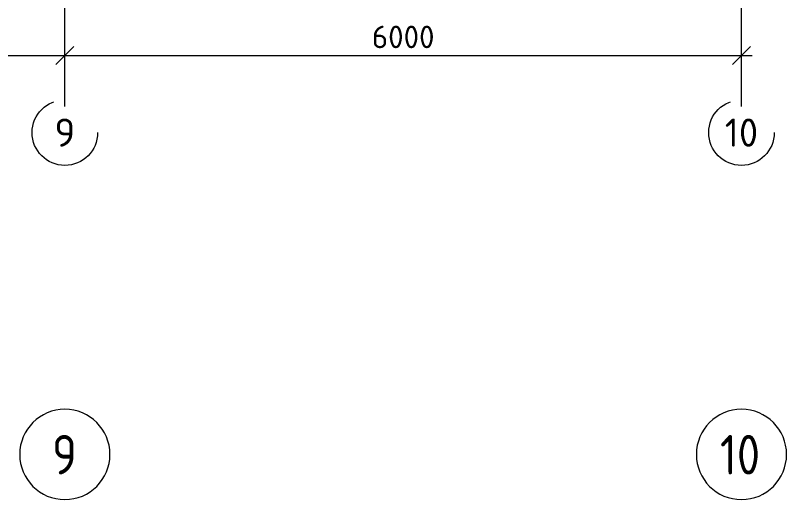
# Model space of a CAD drawing. Header units: metres. Extents: x -7665 to -5405, y -4871 to -3608.
# Drawn here: x -5489.92 to -5483.09, y -4870.69 to -4866.4 of the extents above; entities that cross this region are included whole.
import ezdxf
from ezdxf.enums import TextEntityAlignment as Align

# ---------------------------------------------------------------- set-up
doc = ezdxf.new("R2010")
doc.units = ezdxf.units.M
doc.header["$PDMODE"] = 35
doc.header["$PDSIZE"] = 0.03
doc.linetypes.add('Xref_level ST-8$0$DASHDOT', pattern=[25.4, 12.7, -6.35, 0, -6.35])
doc.layers.get('Defpoints').update_dxf_attribs({"color": 4})
for name, color, linetype, lineweight in [('ОСИ', 250, 'Xref_level ST-8$0$DASHDOT', 5), ('ОСИ_марки', 7, 'Continuous', 18), ('Привязки', 7, 'Continuous', 9)]:
    doc.layers.add(name, color=color, linetype=linetype, lineweight=lineweight)
doc.styles.add('GOST Common', font='GOST_Common.ttf', dxfattribs={"width": 0.9, "height": 350})
doc.styles.add('Норм 2.5', font='isocpeur.ttf', dxfattribs={"height": 2.5})
doc.dimstyles.new('Норм Оси', dxfattribs={"dimtxt": 2.5, "dimasz": 2, "dimexe": 1, "dimexo": 0.6267, "dimgap": 0.81, "dimtad": 1, "dimdec": 0, "dimlfac": 1000, "dimrnd": 10, "dimzin": 0, "dimtxsty": 'Норм 2.5', "dimblk": 'OBLIQUE', "dimcen": 0.9, "dimdle": 1.2, "dimclrd": 256, "dimclrt": 256, "dimadec": 3, "dimazin": 0, "dimtfac": 1, "dimtdec": 0, "dimtofl": 0, "dimtmove": 0, "dimatfit": 3, "dimfxl": 1, "dimtfill": 1, "dimtolj": 1, "dimtzin": 0, "dimlwd": -1, "dimlwe": -1, "dimarcsym": 0})

# ---------------------------------------------------------------- blocks, each defined once
blk = doc.blocks.new('Ось сетки - Круг_Ø8 мм-6577-_О__L1_0_000_')
at = {"layer": 'ОСИ_марки', "color": 0, "lineweight": 20}
for start, end in [(360, 180), (180, 360)]:
    blk.add_arc((0, 0), 4, start, end, dxfattribs=at)
blk = doc.blocks.new('_Oblique')
at = {"color": 0, "linetype": 'ByBlock', "lineweight": -2}
blk.add_line((-0.5, -0.5), (0.5, 0.5), dxfattribs=at)
blk = doc.blocks.new('*D218')
at = {"layer": 'Defpoints', "color": 0, "transparency": 16777216}
for p in [(-5489.4864, -4866.7549), (-5495.4864, -4867.181), (-5489.4864, -4867.181)]:
    blk.add_point(p, dxfattribs=at)
at = {"layer": 'Привязки', "color": 0, "transparency": 16777216}
for p, q in [((-5495.4864, -4867.1309), (-5495.4864, -4866.6749)), ((-5489.4864, -4867.1309), (-5489.4864, -4866.6749))]:
    blk.add_line(p, q, dxfattribs=at)
at = {"layer": 'Привязки', "transparency": 16777216}
blk.add_line((-5495.5824, -4866.7549), (-5489.3904, -4866.7549), dxfattribs=at)
at = {"layer": 'Привязки', "transparency": 16777216, "xscale": 0.16, "yscale": 0.16, "zscale": 0.16, "rotation": 180}
blk.add_blockref('_Oblique', (-5495.4864, -4866.7549), dxfattribs=at)
at = {"layer": 'Привязки', "transparency": 16777216, "xscale": 0.16, "yscale": 0.16, "zscale": 0.16}
blk.add_blockref('_Oblique', (-5489.4864, -4866.7549), dxfattribs=at)
at = {"layer": 'Привязки', "transparency": 16777216, "insert": (-5492.4864, -4866.5901), "char_height": 0.2, "attachment_point": 5, "style": 'Норм 2.5', "bg_fill": 3, "box_fill_scale": 1.1, "bg_fill_color": 256, "bg_fill_true_color": 13158600, "bg_fill_transparency": 0}
blk.add_mtext('\\A1;6000', dxfattribs=at)
blk = doc.blocks.new('*D219')
at = {"layer": 'Defpoints', "color": 0, "transparency": 16777216}
for p in [(-5483.4864, -4866.7549), (-5489.4864, -4867.181), (-5483.4864, -4867.181)]:
    blk.add_point(p, dxfattribs=at)
at = {"layer": 'Привязки', "color": 0, "transparency": 16777216}
for p, q in [((-5489.4864, -4867.1309), (-5489.4864, -4866.6749)), ((-5483.4864, -4867.1309), (-5483.4864, -4866.6749))]:
    blk.add_line(p, q, dxfattribs=at)
at = {"layer": 'Привязки', "transparency": 16777216}
blk.add_line((-5489.5824, -4866.7549), (-5483.3904, -4866.7549), dxfattribs=at)
at = {"layer": 'Привязки', "transparency": 16777216, "xscale": 0.16, "yscale": 0.16, "zscale": 0.16, "rotation": 180}
blk.add_blockref('_Oblique', (-5489.4864, -4866.7549), dxfattribs=at)
at = {"layer": 'Привязки', "transparency": 16777216, "xscale": 0.16, "yscale": 0.16, "zscale": 0.16}
blk.add_blockref('_Oblique', (-5483.4864, -4866.7549), dxfattribs=at)
at = {"layer": 'Привязки', "transparency": 16777216, "insert": (-5486.4864, -4866.5901), "char_height": 0.2, "attachment_point": 5, "style": 'Норм 2.5', "bg_fill": 3, "box_fill_scale": 1.1, "bg_fill_color": 256, "bg_fill_true_color": 13158600, "bg_fill_transparency": 0}
blk.add_mtext('\\A1;6000', dxfattribs=at)
blk = doc.blocks.new('axis_name')
at = {"lineweight": 9}
blk.add_circle((0, 0), 2.907, dxfattribs=at)
at = {"style": 'Норм 2.5'}
blk.add_attdef('AXIS_NAME', text='', height=2.5, dxfattribs=at).set_placement((0, 0), align=Align.MIDDLE_CENTER)

msp = doc.modelspace()

# ---------------------------------------------------------------- linework, layer by layer
at = {"layer": 'ОСИ'}
for p, q in [((-5489.4864, -4867.2055), (-5489.4864, -4852.2755)), ((-5483.4864, -4867.2055), (-5483.4864, -4852.6045))]:
    msp.add_line(p, q, dxfattribs=at)

# ---------------------------------------------------------------- block references
at = {"layer": 'ОСИ_марки', "xscale": 0.09999999999999994, "yscale": 0.09999999999999994, "zscale": 0.09999999999999994}
for p in [(-5489.4864, -4870.29), (-5483.4864, -4870.29)]:
    msp.add_blockref('Ось сетки - Круг_Ø8 мм-6577-_О__L1_0_000_', p, dxfattribs=at)

# ---------------------------------------------------------------- texts
at = {"layer": 'ОСИ_марки', "char_height": 0.35, "attachment_point": 1, "style": 'GOST Common'}
for s, insert, width in [('\\fGOST Common|b0|i0|c204|p34|;\\W.9;9', (-5489.6001, -4870.1175), 0.274177), ('10', (-5483.6775, -4870.1175), 0.461772)]:
    msp.add_mtext(s, dxfattribs=dict(at, insert=insert, width=width))

# ---------------------------------------------------------------- next in the draw order: dimensions: what is measured, and where the dimension line sits
at = {"layer": 'Привязки'}
dim = msp.add_linear_dim(base=(-5489.4864, -4866.7549), p1=(-5495.4864, -4867.181), p2=(-5489.4864, -4867.181), dimstyle='Норм Оси', dxfattribs=at)
dim.commit()
dim.dimension.update_dxf_attribs({"geometry": '*D218', "text_midpoint": (-5492.4864, -4866.5901)})

# ---------------------------------------------------------------- next in the draw order: dimensions: what is measured, and where the dimension line sits
dim = msp.add_linear_dim(base=(-5483.4864, -4866.7549), p1=(-5489.4864, -4867.181), p2=(-5483.4864, -4867.181), dimstyle='Норм Оси', dxfattribs=at)
dim.commit()
dim.dimension.update_dxf_attribs({"geometry": '*D219', "text_midpoint": (-5486.4864, -4866.5901)})

# ---------------------------------------------------------------- next in the draw order: block references
at = {"layer": 'ОСИ', "xscale": 0.1, "yscale": 0.1, "zscale": 0.1}
for p, values in [((-5489.4864, -4867.438), {'AXIS_NAME': '9'}), ((-5483.4864, -4867.438), {'AXIS_NAME': '10'})]:
    msp.add_blockref('axis_name', p, dxfattribs=at).add_auto_attribs(values)

doc.saveas('drawing.dxf')
